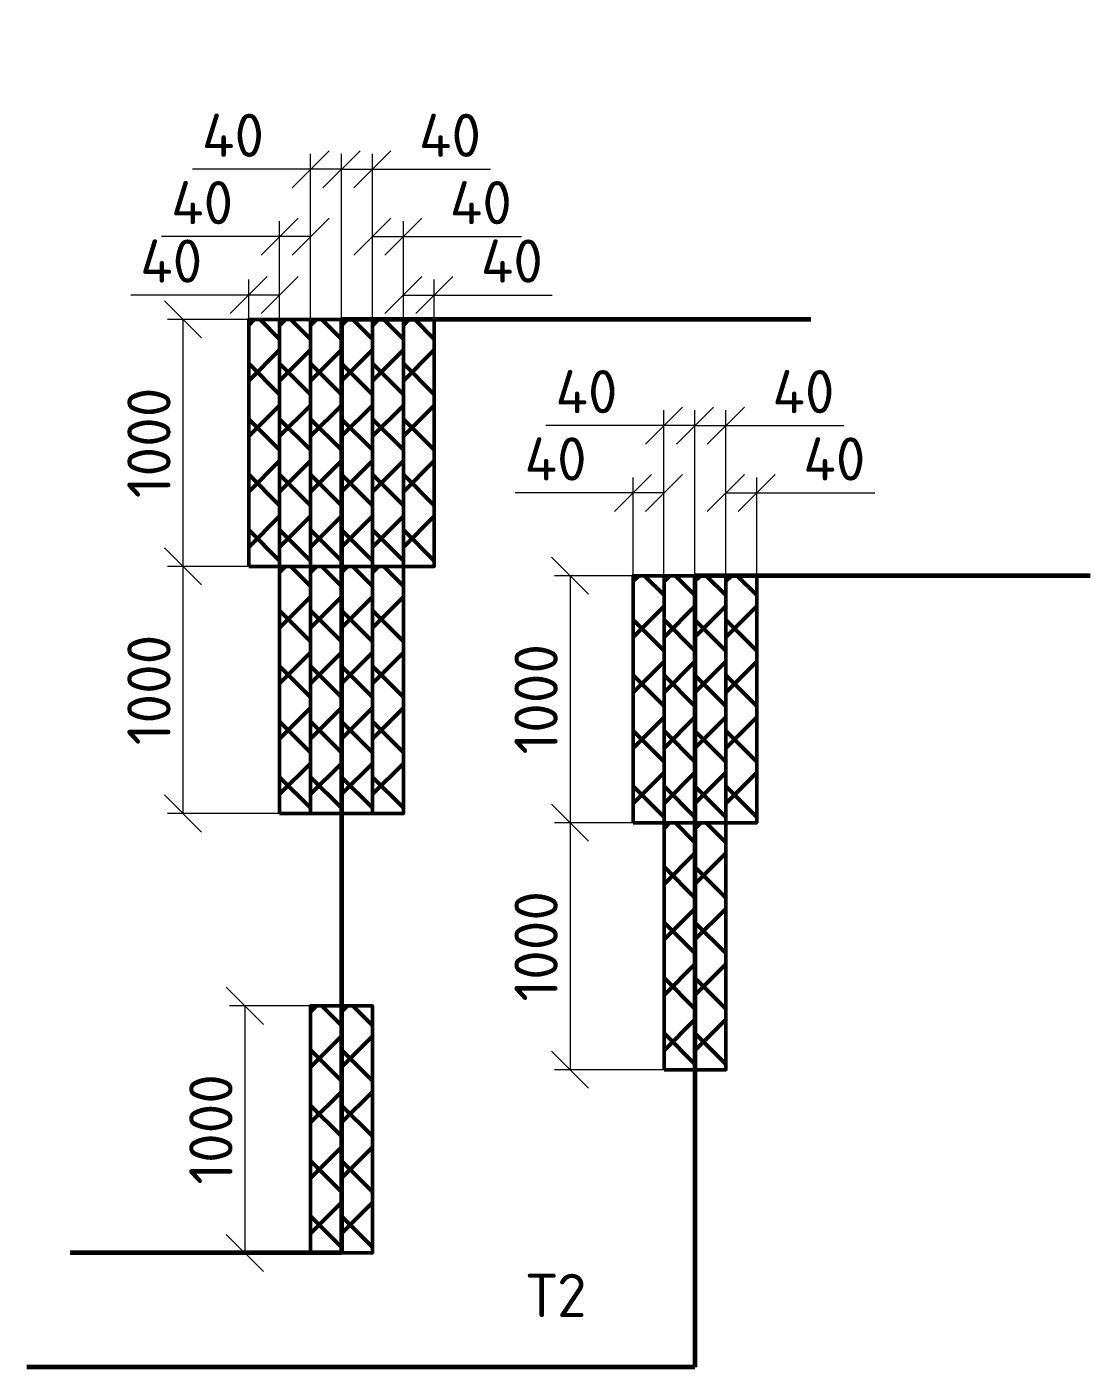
# Model space of a CAD drawing. Header units: millimetres. Extents: x 1990 to 7549, y 397 to 3825.
# Drawn here: x 5329.5 to 5415.5, y 1536 to 1644.5 of the extents above; entities that cross this region are included whole.
import ezdxf

# ---------------------------------------------------------------- set-up
doc = ezdxf.new("R2010")
doc.units = ezdxf.units.MM
for name, color, linetype, lineweight in [('12  Размер', 7, 'Continuous', 20), ('линии', 250, 'Continuous', 50), ('Размерный', 4, 'Continuous', 30)]:
    doc.layers.add(name, color=color, linetype=linetype, lineweight=lineweight)
doc.styles.add('-ISOCPEUR-', font='isocpeur.TTF')
doc.styles.add('GOST', font='gost.shx', dxfattribs={"oblique": 15})
doc.dimstyles.new('М 1 к 20', dxfattribs={"dimtxt": 3.5, "dimasz": 3, "dimexe": 1.25, "dimexo": 0, "dimgap": 1, "dimtad": 1, "dimdec": 0, "dimlfac": 20, "dimzin": 0, "dimdsep": 46, "dimtxsty": 'GOST', "dimblk": 'OBLIQUE', "dimcen": 5, "dimclrd": 256, "dimclre": 256, "dimclrt": 256, "dimazin": 2, "dimtfac": 1, "dimtdec": 0, "dimtmove": 0, "dimatfit": 3, "dimldrblk": 'NONE', "dimfxl": 1.25, "dimtolj": 1, "dimtzin": 0, "dimlwd": -1, "dimlwe": -1, "dimarcsym": 2})

# ---------------------------------------------------------------- blocks, each defined once
blk = doc.blocks.new('_Oblique')
at = {"color": 0, "linetype": 'ByBlock', "lineweight": -2}
blk.add_line((-0.5, -0.5), (0.5, 0.5), dxfattribs=at)
blk = doc.blocks.new('*D65')
at = {"layer": '12  Размер', "transparency": 16777216}
for p, q in [((5352.43, 1620.78), (5352.43, 1634.18)), ((5354.93, 1620.78), (5354.93, 1634.18)), ((5352.43, 1632.93), (5342.88, 1632.93)), ((5354.93, 1632.93), (5352.43, 1632.93))]:
    blk.add_line(p, q, dxfattribs=at)
at = {"layer": 'Defpoints', "color": 0, "linetype": 'ByBlock', "lineweight": 35, "transparency": 16777216}
for p in [(5352.43, 1632.93), (5352.43, 1620.78), (5354.93, 1620.78)]:
    blk.add_point(p, dxfattribs=at)
at = {"layer": '12  Размер', "linetype": 'ByBlock', "transparency": 16777216, "xscale": 3, "yscale": 3, "zscale": 3, "rotation": 180}
blk.add_blockref('_Oblique', (5352.43, 1632.93), dxfattribs=at)
at = {"layer": '12  Размер', "linetype": 'ByBlock', "transparency": 16777216, "xscale": 3, "yscale": 3, "zscale": 3}
blk.add_blockref('_Oblique', (5354.93, 1632.93), dxfattribs=at)
at = {"layer": '12  Размер', "linetype": 'ByBlock', "transparency": 16777216, "insert": (5346.15, 1635.68), "char_height": 3.5, "attachment_point": 5, "style": '-ISOCPEUR-'}
blk.add_mtext('\\A1;40', dxfattribs=at)
blk = doc.blocks.new('_None')
blk = doc.blocks.new('*D63')
at = {"layer": '12  Размер', "transparency": 16777216}
for p, q in [((5354.93, 1620.78), (5354.93, 1634.18)), ((5357.43, 1620.78), (5357.43, 1634.18)), ((5354.93, 1632.93), (5357.43, 1632.93)), ((5357.43, 1632.93), (5366.98, 1632.93))]:
    blk.add_line(p, q, dxfattribs=at)
at = {"layer": 'Defpoints', "color": 0, "linetype": 'ByBlock', "lineweight": 35, "transparency": 16777216}
for p in [(5357.43, 1632.93), (5354.93, 1620.78), (5357.43, 1620.78)]:
    blk.add_point(p, dxfattribs=at)
at = {"layer": '12  Размер', "linetype": 'ByBlock', "transparency": 16777216, "xscale": 3, "yscale": 3, "zscale": 3, "rotation": 180}
blk.add_blockref('_Oblique', (5354.93, 1632.93), dxfattribs=at)
at = {"layer": '12  Размер', "linetype": 'ByBlock', "transparency": 16777216, "xscale": 3, "yscale": 3, "zscale": 3}
blk.add_blockref('_Oblique', (5357.43, 1632.93), dxfattribs=at)
at = {"layer": '12  Размер', "linetype": 'ByBlock', "transparency": 16777216, "insert": (5363.71, 1635.68), "char_height": 3.5, "attachment_point": 5, "style": '-ISOCPEUR-'}
blk.add_mtext('\\A1;40', dxfattribs=at)
blk = doc.blocks.new('*D66')
at = {"layer": '12  Размер', "transparency": 16777216}
for p, q in [((5347.42, 1620.78), (5340.85, 1620.78)), ((5342.1, 1620.78), (5342.1, 1600.78)), ((5347.42, 1600.78), (5340.85, 1600.78))]:
    blk.add_line(p, q, dxfattribs=at)
at = {"layer": 'Defpoints', "color": 0, "linetype": 'ByBlock', "lineweight": 35, "transparency": 16777216}
for p in [(5347.42, 1620.78), (5342.1, 1600.78), (5347.42, 1600.78)]:
    blk.add_point(p, dxfattribs=at)
at = {"layer": '12  Размер', "linetype": 'ByBlock', "transparency": 16777216, "xscale": 3, "yscale": 3, "zscale": 3}
for p, rotation in [((5342.1, 1620.78), 90), ((5342.1, 1600.78), 270)]:
    blk.add_blockref('_Oblique', p, dxfattribs=dict(at, rotation=rotation))
at = {"layer": '12  Размер', "linetype": 'ByBlock', "transparency": 16777216, "insert": (5339.35, 1610.78), "char_height": 3.5, "attachment_point": 5, "rotation": 90, "style": '-ISOCPEUR-'}
blk.add_mtext('\\A1;1000', dxfattribs=at)
blk = doc.blocks.new('*D64')
at = {"layer": '12  Размер', "transparency": 16777216}
for p, q in [((5352.43, 1565.21), (5345.86, 1565.21)), ((5347.11, 1565.21), (5347.11, 1545.21)), ((5352.43, 1545.21), (5345.86, 1545.21))]:
    blk.add_line(p, q, dxfattribs=at)
at = {"layer": 'Defpoints', "color": 0, "linetype": 'ByBlock', "lineweight": 35, "transparency": 16777216}
for p in [(5352.43, 1565.21), (5347.11, 1545.21), (5352.43, 1545.21)]:
    blk.add_point(p, dxfattribs=at)
at = {"layer": '12  Размер', "linetype": 'ByBlock', "transparency": 16777216, "xscale": 3, "yscale": 3, "zscale": 3}
for p, rotation in [((5347.11, 1565.21), 90), ((5347.11, 1545.21), 270)]:
    blk.add_blockref('_Oblique', p, dxfattribs=dict(at, rotation=rotation))
at = {"layer": '12  Размер', "linetype": 'ByBlock', "transparency": 16777216, "insert": (5344.36, 1555.21), "char_height": 3.5, "attachment_point": 5, "rotation": 90, "style": '-ISOCPEUR-'}
blk.add_mtext('\\A1;1000', dxfattribs=at)
blk = doc.blocks.new('*D71')
at = {"layer": '12  Размер', "transparency": 16777216}
for p, q in [((5347.42, 1600.78), (5340.85, 1600.78)), ((5342.1, 1600.78), (5342.1, 1580.78)), ((5349.92, 1580.78), (5340.85, 1580.78))]:
    blk.add_line(p, q, dxfattribs=at)
at = {"layer": 'Defpoints', "color": 0, "linetype": 'ByBlock', "lineweight": 35, "transparency": 16777216}
for p in [(5347.42, 1600.78), (5342.1, 1580.78), (5349.92, 1580.78)]:
    blk.add_point(p, dxfattribs=at)
at = {"layer": '12  Размер', "linetype": 'ByBlock', "transparency": 16777216, "xscale": 3, "yscale": 3, "zscale": 3}
for p, rotation in [((5342.1, 1600.78), 90), ((5342.1, 1580.78), 270)]:
    blk.add_blockref('_Oblique', p, dxfattribs=dict(at, rotation=rotation))
at = {"layer": '12  Размер', "linetype": 'ByBlock', "transparency": 16777216, "insert": (5339.35, 1590.78), "char_height": 3.5, "attachment_point": 5, "rotation": 90, "style": '-ISOCPEUR-'}
blk.add_mtext('\\A1;1000', dxfattribs=at)
blk = doc.blocks.new('*D72')
at = {"layer": '12  Размер', "transparency": 16777216}
for p, q in [((5349.92, 1620.78), (5349.92, 1628.73)), ((5352.43, 1620.78), (5352.43, 1628.73)), ((5349.92, 1627.48), (5340.37, 1627.48)), ((5352.43, 1627.48), (5349.92, 1627.48))]:
    blk.add_line(p, q, dxfattribs=at)
at = {"layer": 'Defpoints', "color": 0, "linetype": 'ByBlock', "lineweight": 35, "transparency": 16777216}
for p in [(5349.92, 1627.48), (5349.92, 1620.78), (5352.43, 1620.78)]:
    blk.add_point(p, dxfattribs=at)
at = {"layer": '12  Размер', "linetype": 'ByBlock', "transparency": 16777216, "xscale": 3, "yscale": 3, "zscale": 3, "rotation": 180}
blk.add_blockref('_Oblique', (5349.92, 1627.48), dxfattribs=at)
at = {"layer": '12  Размер', "linetype": 'ByBlock', "transparency": 16777216, "xscale": 3, "yscale": 3, "zscale": 3}
blk.add_blockref('_Oblique', (5352.43, 1627.48), dxfattribs=at)
at = {"layer": '12  Размер', "linetype": 'ByBlock', "transparency": 16777216, "insert": (5343.65, 1630.23), "char_height": 3.5, "attachment_point": 5, "style": '-ISOCPEUR-'}
blk.add_mtext('\\A1;40', dxfattribs=at)
blk = doc.blocks.new('*D73')
at = {"layer": '12  Размер', "transparency": 16777216}
for p, q in [((5347.42, 1620.78), (5347.42, 1624)), ((5349.92, 1620.78), (5349.92, 1624)), ((5347.42, 1622.75), (5337.87, 1622.75)), ((5349.92, 1622.75), (5347.42, 1622.75))]:
    blk.add_line(p, q, dxfattribs=at)
at = {"layer": 'Defpoints', "color": 0, "linetype": 'ByBlock', "lineweight": 35, "transparency": 16777216}
for p in [(5347.42, 1622.75), (5347.42, 1620.78), (5349.92, 1620.78)]:
    blk.add_point(p, dxfattribs=at)
at = {"layer": '12  Размер', "linetype": 'ByBlock', "transparency": 16777216, "xscale": 3, "yscale": 3, "zscale": 3, "rotation": 180}
blk.add_blockref('_Oblique', (5347.42, 1622.75), dxfattribs=at)
at = {"layer": '12  Размер', "linetype": 'ByBlock', "transparency": 16777216, "xscale": 3, "yscale": 3, "zscale": 3}
blk.add_blockref('_Oblique', (5349.92, 1622.75), dxfattribs=at)
at = {"layer": '12  Размер', "linetype": 'ByBlock', "transparency": 16777216, "insert": (5341.15, 1625.5), "char_height": 3.5, "attachment_point": 5, "style": '-ISOCPEUR-'}
blk.add_mtext('\\A1;40', dxfattribs=at)
blk = doc.blocks.new('*D74')
at = {"layer": '12  Размер', "transparency": 16777216}
for p, q in [((5357.43, 1620.78), (5357.43, 1628.73)), ((5359.94, 1620.78), (5359.94, 1628.73)), ((5357.43, 1627.48), (5359.94, 1627.48)), ((5359.94, 1627.48), (5369.49, 1627.48))]:
    blk.add_line(p, q, dxfattribs=at)
at = {"layer": 'Defpoints', "color": 0, "linetype": 'ByBlock', "lineweight": 35, "transparency": 16777216}
for p in [(5359.94, 1627.48), (5357.43, 1620.78), (5359.94, 1620.78)]:
    blk.add_point(p, dxfattribs=at)
at = {"layer": '12  Размер', "linetype": 'ByBlock', "transparency": 16777216, "xscale": 3, "yscale": 3, "zscale": 3, "rotation": 180}
blk.add_blockref('_Oblique', (5357.43, 1627.48), dxfattribs=at)
at = {"layer": '12  Размер', "linetype": 'ByBlock', "transparency": 16777216, "xscale": 3, "yscale": 3, "zscale": 3}
blk.add_blockref('_Oblique', (5359.94, 1627.48), dxfattribs=at)
at = {"layer": '12  Размер', "linetype": 'ByBlock', "transparency": 16777216, "insert": (5366.21, 1630.23), "char_height": 3.5, "attachment_point": 5, "style": '-ISOCPEUR-'}
blk.add_mtext('\\A1;40', dxfattribs=at)
blk = doc.blocks.new('*D75')
at = {"layer": '12  Размер', "transparency": 16777216}
for p, q in [((5359.94, 1620.78), (5359.94, 1624)), ((5362.44, 1620.78), (5362.44, 1624)), ((5359.94, 1622.75), (5362.44, 1622.75)), ((5362.44, 1622.75), (5371.99, 1622.75))]:
    blk.add_line(p, q, dxfattribs=at)
at = {"layer": 'Defpoints', "color": 0, "linetype": 'ByBlock', "lineweight": 35, "transparency": 16777216}
for p in [(5359.94, 1622.75), (5359.94, 1620.78), (5362.44, 1620.78)]:
    blk.add_point(p, dxfattribs=at)
at = {"layer": '12  Размер', "linetype": 'ByBlock', "transparency": 16777216, "xscale": 3, "yscale": 3, "zscale": 3, "rotation": 180}
blk.add_blockref('_Oblique', (5359.94, 1622.75), dxfattribs=at)
at = {"layer": '12  Размер', "linetype": 'ByBlock', "transparency": 16777216, "xscale": 3, "yscale": 3, "zscale": 3}
blk.add_blockref('_Oblique', (5362.44, 1622.75), dxfattribs=at)
at = {"layer": '12  Размер', "linetype": 'ByBlock', "transparency": 16777216, "insert": (5368.72, 1625.5), "char_height": 3.5, "attachment_point": 5, "style": '-ISOCPEUR-'}
blk.add_mtext('\\A1;40', dxfattribs=at)
blk = doc.blocks.new('*D79')
at = {"layer": '12  Размер', "transparency": 16777216}
for p, q in [((5381.03, 1600.03), (5381.03, 1613.43)), ((5383.54, 1600.03), (5383.54, 1613.43)), ((5381.03, 1612.18), (5371.48, 1612.18)), ((5383.54, 1612.18), (5381.03, 1612.18))]:
    blk.add_line(p, q, dxfattribs=at)
at = {"layer": 'Defpoints', "color": 0, "linetype": 'ByBlock', "lineweight": 35, "transparency": 16777216}
for p in [(5381.03, 1612.18), (5381.03, 1600.03), (5383.54, 1600.03)]:
    blk.add_point(p, dxfattribs=at)
at = {"layer": '12  Размер', "linetype": 'ByBlock', "transparency": 16777216, "xscale": 3, "yscale": 3, "zscale": 3, "rotation": 180}
blk.add_blockref('_Oblique', (5381.03, 1612.18), dxfattribs=at)
at = {"layer": '12  Размер', "linetype": 'ByBlock', "transparency": 16777216, "xscale": 3, "yscale": 3, "zscale": 3}
blk.add_blockref('_Oblique', (5383.54, 1612.18), dxfattribs=at)
at = {"layer": '12  Размер', "linetype": 'ByBlock', "transparency": 16777216, "insert": (5374.76, 1614.93), "char_height": 3.5, "attachment_point": 5, "style": '-ISOCPEUR-'}
blk.add_mtext('\\A1;40', dxfattribs=at)
blk = doc.blocks.new('*D76')
at = {"layer": '12  Размер', "transparency": 16777216}
for p, q in [((5383.54, 1600.03), (5383.54, 1613.43)), ((5386.04, 1600.03), (5386.04, 1613.43)), ((5383.54, 1612.18), (5386.04, 1612.18)), ((5386.04, 1612.18), (5395.59, 1612.18))]:
    blk.add_line(p, q, dxfattribs=at)
at = {"layer": 'Defpoints', "color": 0, "linetype": 'ByBlock', "lineweight": 35, "transparency": 16777216}
for p in [(5386.04, 1612.18), (5383.54, 1600.03), (5386.04, 1600.03)]:
    blk.add_point(p, dxfattribs=at)
at = {"layer": '12  Размер', "linetype": 'ByBlock', "transparency": 16777216, "xscale": 3, "yscale": 3, "zscale": 3, "rotation": 180}
blk.add_blockref('_Oblique', (5383.54, 1612.18), dxfattribs=at)
at = {"layer": '12  Размер', "linetype": 'ByBlock', "transparency": 16777216, "xscale": 3, "yscale": 3, "zscale": 3}
blk.add_blockref('_Oblique', (5386.04, 1612.18), dxfattribs=at)
at = {"layer": '12  Размер', "linetype": 'ByBlock', "transparency": 16777216, "insert": (5392.32, 1614.93), "char_height": 3.5, "attachment_point": 5, "style": '-ISOCPEUR-'}
blk.add_mtext('\\A1;40', dxfattribs=at)
blk = doc.blocks.new('*D77')
at = {"layer": '12  Размер', "transparency": 16777216}
for p, q in [((5378.75, 1600.03), (5372.18, 1600.03)), ((5373.43, 1600.03), (5373.43, 1580.03)), ((5378.75, 1580.03), (5372.18, 1580.03))]:
    blk.add_line(p, q, dxfattribs=at)
at = {"layer": 'Defpoints', "color": 0, "linetype": 'ByBlock', "lineweight": 35, "transparency": 16777216}
for p in [(5378.75, 1600.03), (5373.43, 1580.03), (5378.75, 1580.03)]:
    blk.add_point(p, dxfattribs=at)
at = {"layer": '12  Размер', "linetype": 'ByBlock', "transparency": 16777216, "xscale": 3, "yscale": 3, "zscale": 3}
for p, rotation in [((5373.43, 1600.03), 90), ((5373.43, 1580.03), 270)]:
    blk.add_blockref('_Oblique', p, dxfattribs=dict(at, rotation=rotation))
at = {"layer": '12  Размер', "linetype": 'ByBlock', "transparency": 16777216, "insert": (5370.68, 1590.03), "char_height": 3.5, "attachment_point": 5, "rotation": 90, "style": '-ISOCPEUR-'}
blk.add_mtext('\\A1;1000', dxfattribs=at)
blk = doc.blocks.new('*D78')
at = {"layer": '12  Размер', "transparency": 16777216}
for p, q in [((5378.75, 1580.03), (5372.18, 1580.03)), ((5373.43, 1580.03), (5373.43, 1560.03)), ((5381.25, 1560.03), (5372.18, 1560.03))]:
    blk.add_line(p, q, dxfattribs=at)
at = {"layer": 'Defpoints', "color": 0, "linetype": 'ByBlock', "lineweight": 35, "transparency": 16777216}
for p in [(5378.75, 1580.03), (5373.43, 1560.03), (5381.25, 1560.03)]:
    blk.add_point(p, dxfattribs=at)
at = {"layer": '12  Размер', "linetype": 'ByBlock', "transparency": 16777216, "xscale": 3, "yscale": 3, "zscale": 3}
for p, rotation in [((5373.43, 1580.03), 90), ((5373.43, 1560.03), 270)]:
    blk.add_blockref('_Oblique', p, dxfattribs=dict(at, rotation=rotation))
at = {"layer": '12  Размер', "linetype": 'ByBlock', "transparency": 16777216, "insert": (5370.68, 1570.03), "char_height": 3.5, "attachment_point": 5, "rotation": 90, "style": '-ISOCPEUR-'}
blk.add_mtext('\\A1;1000', dxfattribs=at)
blk = doc.blocks.new('*D80')
at = {"layer": '12  Размер', "transparency": 16777216}
for p, q in [((5378.53, 1600.03), (5378.53, 1607.98)), ((5381.03, 1600.03), (5381.03, 1607.98)), ((5378.53, 1606.73), (5368.98, 1606.73)), ((5381.03, 1606.73), (5378.53, 1606.73))]:
    blk.add_line(p, q, dxfattribs=at)
at = {"layer": 'Defpoints', "color": 0, "linetype": 'ByBlock', "lineweight": 35, "transparency": 16777216}
for p in [(5378.53, 1606.73), (5378.53, 1600.03), (5381.03, 1600.03)]:
    blk.add_point(p, dxfattribs=at)
at = {"layer": '12  Размер', "linetype": 'ByBlock', "transparency": 16777216, "xscale": 3, "yscale": 3, "zscale": 3, "rotation": 180}
blk.add_blockref('_Oblique', (5378.53, 1606.73), dxfattribs=at)
at = {"layer": '12  Размер', "linetype": 'ByBlock', "transparency": 16777216, "xscale": 3, "yscale": 3, "zscale": 3}
blk.add_blockref('_Oblique', (5381.03, 1606.73), dxfattribs=at)
at = {"layer": '12  Размер', "linetype": 'ByBlock', "transparency": 16777216, "insert": (5372.26, 1609.48), "char_height": 3.5, "attachment_point": 5, "style": '-ISOCPEUR-'}
blk.add_mtext('\\A1;40', dxfattribs=at)
blk = doc.blocks.new('*D81')
at = {"layer": '12  Размер', "transparency": 16777216}
for p, q in [((5386.04, 1600.03), (5386.04, 1607.98)), ((5388.54, 1600.03), (5388.54, 1607.98)), ((5386.04, 1606.73), (5388.54, 1606.73)), ((5388.54, 1606.73), (5398.09, 1606.73))]:
    blk.add_line(p, q, dxfattribs=at)
at = {"layer": 'Defpoints', "color": 0, "linetype": 'ByBlock', "lineweight": 35, "transparency": 16777216}
for p in [(5388.54, 1606.73), (5386.04, 1600.03), (5388.54, 1600.03)]:
    blk.add_point(p, dxfattribs=at)
at = {"layer": '12  Размер', "linetype": 'ByBlock', "transparency": 16777216, "xscale": 3, "yscale": 3, "zscale": 3, "rotation": 180}
blk.add_blockref('_Oblique', (5386.04, 1606.73), dxfattribs=at)
at = {"layer": '12  Размер', "linetype": 'ByBlock', "transparency": 16777216, "xscale": 3, "yscale": 3, "zscale": 3}
blk.add_blockref('_Oblique', (5388.54, 1606.73), dxfattribs=at)
at = {"layer": '12  Размер', "linetype": 'ByBlock', "transparency": 16777216, "insert": (5394.82, 1609.48), "char_height": 3.5, "attachment_point": 5, "style": '-ISOCPEUR-'}
blk.add_mtext('\\A1;40', dxfattribs=at)

msp = doc.modelspace()

# ---------------------------------------------------------------- hatches: boundary and pattern name
at = {"layer": 'линии', "lineweight": 50, "true_color": 0x000000}
h = msp.add_hatch(dxfattribs=at)
h.set_pattern_fill('ANSI37', color=18)
h.set_pattern_definition([(45, (-1867.518, 7853.2894), (-2.245064, 2.245064), []), (135, (-1867.518, 7853.2894), (-2.245064, -2.245064), [])])
h.paths.add_polyline_path([(5349.924, 1620.776), (5347.421, 1620.776), (5347.421, 1600.776), (5349.924, 1600.776)])
h = msp.add_hatch(dxfattribs=at)
h.set_pattern_fill('ANSI37', color=18)
h.set_pattern_definition([(45, (-1865.0148, 7853.2894), (-2.245064, 2.245064), []), (135, (-1865.0148, 7853.2894), (-2.245064, -2.245064), [])])
h.paths.add_polyline_path([(5352.428, 1620.776), (5349.924, 1620.776), (5349.924, 1600.776), (5352.428, 1600.776)])
h = msp.add_hatch(dxfattribs=at)
h.set_pattern_fill('ANSI37', color=18)
h.set_pattern_definition([(45, (-1862.5116, 7853.2894), (-2.245064, 2.245064), []), (135, (-1862.5116, 7853.2894), (-2.245064, -2.245064), [])])
h.paths.add_polyline_path([(5354.931, 1620.776), (5352.428, 1620.776), (5352.428, 1600.776), (5354.931, 1600.776)])
h = msp.add_hatch(dxfattribs=at)
h.set_pattern_fill('ANSI37', color=18)
h.set_pattern_definition([(45, (-1860.0084, 7853.2894), (-2.245064, 2.245064), []), (135, (-1860.0084, 7853.2894), (-2.245064, -2.245064), [])])
h.paths.add_polyline_path([(5357.434, 1620.776), (5354.931, 1620.776), (5354.931, 1600.776), (5357.434, 1600.776)])
h = msp.add_hatch(dxfattribs=at)
h.set_pattern_fill('ANSI37', color=18)
h.set_pattern_definition([(45, (-1857.5052, 7853.2894), (-2.245064, 2.245064), []), (135, (-1857.5052, 7853.2894), (-2.245064, -2.245064), [])])
h.paths.add_polyline_path([(5359.937, 1620.776), (5357.434, 1620.776), (5357.434, 1600.776), (5359.937, 1600.776)])
h = msp.add_hatch(dxfattribs=at)
h.set_pattern_fill('ANSI37', color=18)
h.set_pattern_definition([(45, (-1855.002, 7853.2894), (-2.245064, 2.245064), []), (135, (-1855.002, 7853.2894), (-2.245064, -2.245064), [])])
h.paths.add_polyline_path([(5362.44, 1620.776), (5359.937, 1620.776), (5359.937, 1600.776), (5362.44, 1600.776)])
h = msp.add_hatch(dxfattribs=at)
h.set_pattern_fill('ANSI37', color=18)
h.set_pattern_definition([(45, (-1865.0148, 7833.2894), (-2.245064, 2.245064), []), (135, (-1865.0148, 7833.2894), (-2.245064, -2.245064), [])])
h.paths.add_polyline_path([(5352.428, 1600.776), (5349.924, 1600.776), (5349.924, 1580.776), (5352.428, 1580.776)])
h = msp.add_hatch(dxfattribs=at)
h.set_pattern_fill('ANSI37', color=18)
h.set_pattern_definition([(45, (-1862.5116, 7833.2894), (-2.245064, 2.245064), []), (135, (-1862.5116, 7833.2894), (-2.245064, -2.245064), [])])
h.paths.add_polyline_path([(5354.931, 1600.776), (5352.428, 1600.776), (5352.428, 1580.776), (5354.931, 1580.776)])
h = msp.add_hatch(dxfattribs=at)
h.set_pattern_fill('ANSI37', color=18)
h.set_pattern_definition([(45, (-1860.0084, 7833.2894), (-2.245064, 2.245064), []), (135, (-1860.0084, 7833.2894), (-2.245064, -2.245064), [])])
h.paths.add_polyline_path([(5357.434, 1600.776), (5354.931, 1600.776), (5354.931, 1580.776), (5357.434, 1580.776)])
h = msp.add_hatch(dxfattribs=at)
h.set_pattern_fill('ANSI37', color=18)
h.set_pattern_definition([(45, (-1857.5052, 7833.2894), (-2.245064, 2.245064), []), (135, (-1857.5052, 7833.2894), (-2.245064, -2.245064), [])])
h.paths.add_polyline_path([(5359.937, 1600.776), (5357.434, 1600.776), (5357.434, 1580.776), (5359.937, 1580.776)])
h = msp.add_hatch(dxfattribs=at)
h.set_pattern_fill('ANSI37', color=18)
h.set_pattern_definition([(45, (-1836.408, 7832.544), (-2.245064, 2.245064), []), (135, (-1836.408, 7832.544), (-2.245064, -2.245064), [])])
h.paths.add_polyline_path([(5381.034, 1600.03), (5378.531, 1600.03), (5378.531, 1580.03), (5381.034, 1580.03)])
h = msp.add_hatch(dxfattribs=at)
h.set_pattern_fill('ANSI37', color=18)
h.set_pattern_definition([(45, (-1833.905, 7832.544), (-2.245064, 2.245064), []), (135, (-1833.905, 7832.544), (-2.245064, -2.245064), [])])
h.paths.add_polyline_path([(5383.538, 1600.03), (5381.034, 1600.03), (5381.034, 1580.03), (5383.538, 1580.03)])
h = msp.add_hatch(dxfattribs=at)
h.set_pattern_fill('ANSI37', color=18)
h.set_pattern_definition([(45, (-1831.4017, 7832.544), (-2.245064, 2.245064), []), (135, (-1831.4017, 7832.544), (-2.245064, -2.245064), [])])
h.paths.add_polyline_path([(5386.041, 1600.03), (5383.538, 1600.03), (5383.538, 1580.03), (5386.041, 1580.03)])
h = msp.add_hatch(dxfattribs=at)
h.set_pattern_fill('ANSI37', color=18)
h.set_pattern_definition([(45, (-1828.8985, 7832.544), (-2.245064, 2.245064), []), (135, (-1828.8985, 7832.544), (-2.245064, -2.245064), [])])
h.paths.add_polyline_path([(5388.544, 1600.03), (5386.041, 1600.03), (5386.041, 1580.03), (5388.544, 1580.03)])
h = msp.add_hatch(dxfattribs=at)
h.set_pattern_fill('ANSI37', color=18)
h.set_pattern_definition([(45, (-1833.905, 7812.544), (-2.245064, 2.245064), []), (135, (-1833.905, 7812.544), (-2.245064, -2.245064), [])])
h.paths.add_polyline_path([(5383.538, 1580.03), (5381.034, 1580.03), (5381.034, 1560.03), (5383.538, 1560.03)])
h = msp.add_hatch(dxfattribs=at)
h.set_pattern_fill('ANSI37', color=18)
h.set_pattern_definition([(45, (-1831.4017, 7812.544), (-2.245064, 2.245064), []), (135, (-1831.4017, 7812.544), (-2.245064, -2.245064), [])])
h.paths.add_polyline_path([(5386.041, 1580.03), (5383.538, 1580.03), (5383.538, 1560.03), (5386.041, 1560.03)])
h = msp.add_hatch(dxfattribs=at)
h.set_pattern_fill('ANSI37', color=18)
h.set_pattern_definition([(45, (-1862.5116, 7797.7254), (-2.245064, 2.245064), []), (135, (-1862.5116, 7797.7254), (-2.245064, -2.245064), [])])
h.paths.add_polyline_path([(5354.931, 1565.212), (5352.428, 1565.212), (5352.428, 1545.212), (5354.931, 1545.212)])
h = msp.add_hatch(dxfattribs=at)
h.set_pattern_fill('ANSI37', color=18)
h.set_pattern_definition([(45, (-1860.0084, 7797.7254), (-2.245064, 2.245064), []), (135, (-1860.0084, 7797.7254), (-2.245064, -2.245064), [])])
h.paths.add_polyline_path([(5357.434, 1565.212), (5354.931, 1565.212), (5354.931, 1545.212), (5357.434, 1545.212)])

# ---------------------------------------------------------------- linework, layer by layer
at = {"lineweight": 60}
for p, q in [((5392.919, 1620.776), (5354.931, 1620.776)), ((5354.931, 1620.776), (5354.931, 1545.212)), ((5415.526, 1600.03), (5383.538, 1600.03)), ((5383.538, 1600.03), (5383.538, 1535.955)), ((5354.931, 1545.212), (5332.964, 1545.212)), ((5383.538, 1535.955), (5329.463, 1535.955))]:
    msp.add_line(p, q, dxfattribs=at)
for p, q in [((5354.931, 1620.776), (5354.931, 1600.776)), ((5357.434, 1620.776), (5357.434, 1600.776)), ((5357.434, 1600.776), (5357.434, 1580.776)), ((5383.538, 1600.03), (5383.538, 1580.03)), ((5383.538, 1600.03), (5383.538, 1580.03)), ((5386.041, 1600.03), (5386.041, 1580.03)), ((5386.041, 1580.03), (5386.041, 1560.03)), ((5354.931, 1565.212), (5354.931, 1545.212)), ((5357.434, 1565.212), (5357.434, 1545.212))]:
    msp.add_line(p, q)
at = {"layer": 'линии', "color": 18, "lineweight": 50, "true_color": 0x000000}
for points in [[(5347.421, 1600.776), (5349.924, 1600.776), (5349.924, 1620.776), (5347.421, 1620.776)], [(5349.924, 1600.776), (5352.428, 1600.776), (5352.428, 1620.776), (5349.924, 1620.776)], [(5352.428, 1600.776), (5354.931, 1600.776), (5354.931, 1620.776), (5352.428, 1620.776)], [(5354.931, 1600.776), (5357.434, 1600.776), (5357.434, 1620.776), (5354.931, 1620.776)], [(5357.434, 1600.776), (5359.937, 1600.776), (5359.937, 1620.776), (5357.434, 1620.776)], [(5359.937, 1600.776), (5362.44, 1600.776), (5362.44, 1620.776), (5359.937, 1620.776)], [(5349.924, 1580.776), (5352.428, 1580.776), (5352.428, 1600.776), (5349.924, 1600.776)], [(5352.428, 1580.776), (5354.931, 1580.776), (5354.931, 1600.776), (5352.428, 1600.776)], [(5354.931, 1580.776), (5357.434, 1580.776), (5357.434, 1600.776), (5354.931, 1600.776)], [(5357.434, 1580.776), (5359.937, 1580.776), (5359.937, 1600.776), (5357.434, 1600.776)], [(5378.531, 1580.03), (5381.034, 1580.03), (5381.034, 1600.03), (5378.531, 1600.03)], [(5381.034, 1580.03), (5383.538, 1580.03), (5383.538, 1600.03), (5381.034, 1600.03)], [(5383.538, 1580.03), (5386.041, 1580.03), (5386.041, 1600.03), (5383.538, 1600.03)], [(5386.041, 1580.03), (5388.544, 1580.03), (5388.544, 1600.03), (5386.041, 1600.03)], [(5381.034, 1560.03), (5383.538, 1560.03), (5383.538, 1580.03), (5381.034, 1580.03)], [(5383.538, 1560.03), (5386.041, 1560.03), (5386.041, 1580.03), (5383.538, 1580.03)], [(5352.428, 1545.212), (5354.931, 1545.212), (5354.931, 1565.212), (5352.428, 1565.212)], [(5354.931, 1545.212), (5357.434, 1545.212), (5357.434, 1565.212), (5354.931, 1565.212)]]:
    msp.add_lwpolyline(points, close=True, dxfattribs=at)

# ---------------------------------------------------------------- texts
at = {"layer": 'Размерный', "color": 7, "style": '-ISOCPEUR-'}
msp.add_text('Т2', height=3.5, dxfattribs=at).set_placement((5369.894, 1540.018))

# ---------------------------------------------------------------- dimensions: what is measured, and where the dimension line sits
at = {"layer": '12  Размер', "linetype": 'ByBlock'}
for base, p1, p2, picture, middle in [((5352.428, 1632.93), (5354.931, 1620.776), (5352.428, 1620.776), '*D65', (5346.153, 1635.68)), ((5349.924, 1627.478), (5352.428, 1620.776), (5349.924, 1620.776), '*D72', (5343.649, 1630.228)), ((5359.937, 1627.478), (5357.434, 1620.776), (5359.937, 1620.776), '*D74', (5366.212, 1630.228)), ((5347.421, 1622.746), (5349.924, 1620.776), (5347.421, 1620.776), '*D73', (5341.146, 1625.496)), ((5381.034, 1612.184), (5383.538, 1600.03), (5381.034, 1600.03), '*D79', (5374.759, 1614.934)), ((5378.531, 1606.732), (5381.034, 1600.03), (5378.531, 1600.03), '*D80', (5372.256, 1609.482)), ((5388.544, 1606.732), (5386.041, 1600.03), (5388.544, 1600.03), '*D81', (5394.819, 1609.482))]:
    dim = msp.add_linear_dim(base=base, p1=p1, p2=p2, text='40', dimstyle='М 1 к 20', override={"dimtxsty": '-ISOCPEUR-'}, dxfattribs=at)
    dim.commit()
    dim.dimension.update_dxf_attribs({"geometry": picture, "text_midpoint": middle})
for base, p1, p2, angle, text, picture, middle in [((5357.434, 1632.93), (5354.931, 1620.776), (5357.434, 1620.776), 180, '40', '*D63', (5363.709, 1635.68)), ((5342.102, 1600.776), (5347.421, 1620.776), (5347.421, 1600.776), 90, '1000', '*D66', (5339.352, 1610.776)), ((5386.041, 1612.184), (5383.538, 1600.03), (5386.041, 1600.03), 180, '40', '*D76', (5392.316, 1614.934)), ((5342.102, 1580.776), (5347.421, 1600.776), (5349.924, 1580.776), 90, '1000', '*D71', (5339.352, 1590.776)), ((5373.431, 1580.03), (5378.75, 1600.03), (5378.75, 1580.03), 90, '1000', '*D77', (5370.681, 1590.03)), ((5373.431, 1560.03), (5378.75, 1580.03), (5381.253, 1560.03), 90, '1000', '*D78', (5370.681, 1570.03)), ((5347.109, 1545.212), (5352.428, 1565.212), (5352.428, 1545.212), 90, '1000', '*D64', (5344.359, 1555.212))]:
    dim = msp.add_linear_dim(base=base, p1=p1, p2=p2, angle=angle, text=text, dimstyle='М 1 к 20', override={"dimtxsty": '-ISOCPEUR-'}, dxfattribs=at)
    dim.commit()
    dim.dimension.update_dxf_attribs({"geometry": picture, "text_midpoint": middle})
dim = msp.add_linear_dim(base=(5359.937, 1622.746), p1=(5362.44, 1620.776), p2=(5359.937, 1620.776), text='40', dimstyle='М 1 к 20', override={"dimtxsty": '-ISOCPEUR-'}, dxfattribs=at)
dim.commit()
dim.dimension.update_dxf_attribs({"geometry": '*D75', "text_midpoint": (5368.715, 1622.746), "dimtype": 160})

doc.saveas('drawing.dxf')
